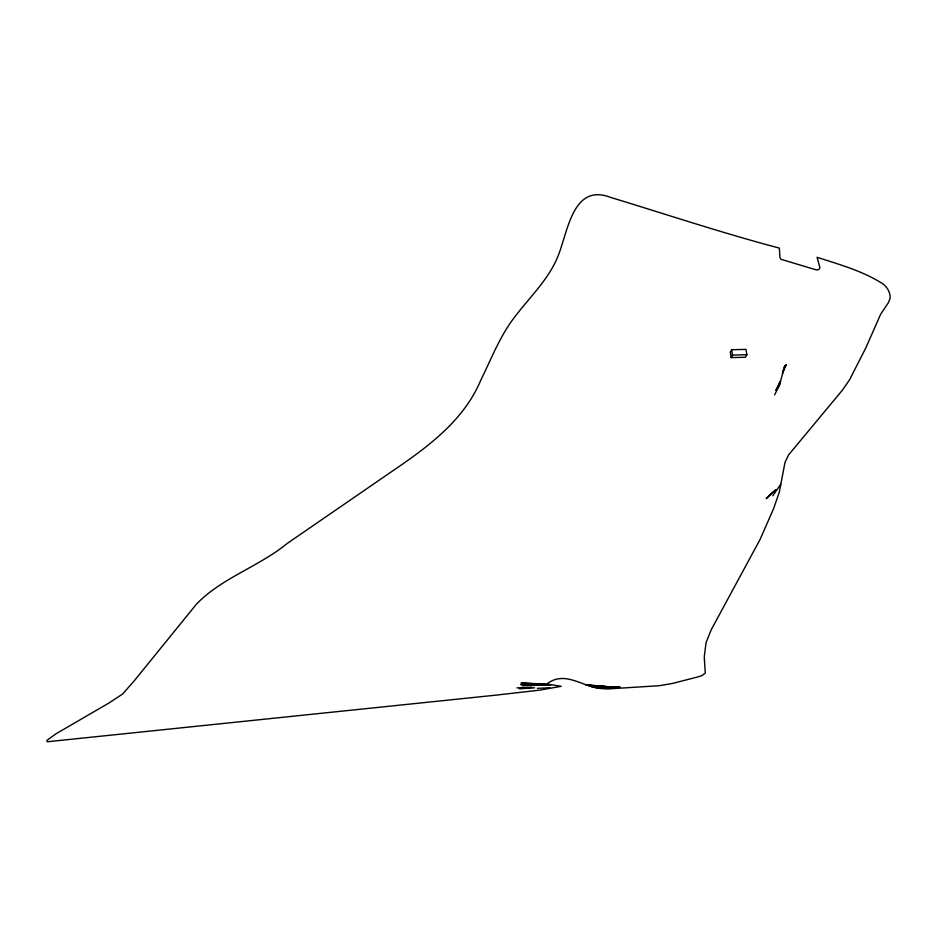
<?xml version="1.0" encoding="UTF-8"?>
<svg xmlns="http://www.w3.org/2000/svg" width="937" height="937" viewBox="0 0 937 937"><rect width="100%" height="100%" fill="white"/><g stroke="black" fill="none" stroke-linecap="round" stroke-linejoin="round"><path stroke-width="1.41" d="M704.46 659.625A100.786 35.009 36.5 0 1 704.413 655.525L706.053 642.677L711.3 629.605L760.036 539.548L773.611 508.592L779.279 492.253L784.995 462.421L788.544 454.949L842.375 390.19L849.578 379.778L865.858 347.814L880.639 314.27L888.311 302.78L890.15 298.388C890.326 292.403 887.468 287.144 882.619 283.7C862.59 270.91 839.458 264.562 817.064 257.277L819.91 267.631L818.938 269.516L816.677 270.008L780.954 259.28L779.935 257.335L779.35 248.094C722.509 233.102 666.746 214.468 610.514 197.379C571.675 182.399 567.752 234.402 557.093 258.331C547.583 280.257 530.014 296.982 515.701 315.722C500.253 335.083 491.538 358.484 480.658 380.469C463.885 420.467 427.799 446.996 393.072 470.632L286.98 543.612C258.823 566.662 221.858 577.836 196.512 604.072L133.944 681.176L122.595 694.024L109.149 702.902L56.138 733.718L46.85 740.417L47.26 741.764L495.732 695.172L539.876 690.101L561.24 686.306L547.887 684.186L521.148 683.003L549.258 684.642L520.691 684.514L550.745 684.947L522.342 685.708M774.618 394.84L779.326 385.622L780.427 381.3L776.023 390.202L780.427 381.3M779.326 385.622L784.773 365.805L782.395 373.699M731.633 349.724L730.286 352.242L731.188 357.594L745.536 357.255L746.883 354.736L745.981 349.384L731.633 349.724L732.523 355.076L731.188 357.594M772.791 495.778L780.767 484.265M519.297 688.812L534.652 687.828M537.358 688.32L549.808 687.746M517.001 687.863L531.888 687.383M732.523 355.076L746.883 354.736M587.886 685.462L612.376 686.962L590.825 686.329L613.7 687.032L591.552 686.528L615.023 687.102L592.289 686.739L616.405 687.161L593.051 686.95L617.799 687.219L593.824 687.161L619.076 687.266L594.538 687.348L595.253 687.535L620.364 687.301L594.538 687.348C578.539 683.588 563.289 671.97 547.571 683.424L547.887 684.186M607.047 686.622L586.421 685.006M585.695 684.771L604.377 686.399M595.253 687.535L595.991 687.711A36.578 31.319 28.1 0 0 600.465 688.461L607.34 688.964L659.203 685.72L672.333 683.471L697.468 677.041L701.895 675.624L705.292 673.071L704.437 659.613M786.178 364.68L782.945 371.673L786.178 364.68M770.917 493.776L766.22 498.671L776.035 489.606L770.917 493.776"/></g></svg>
